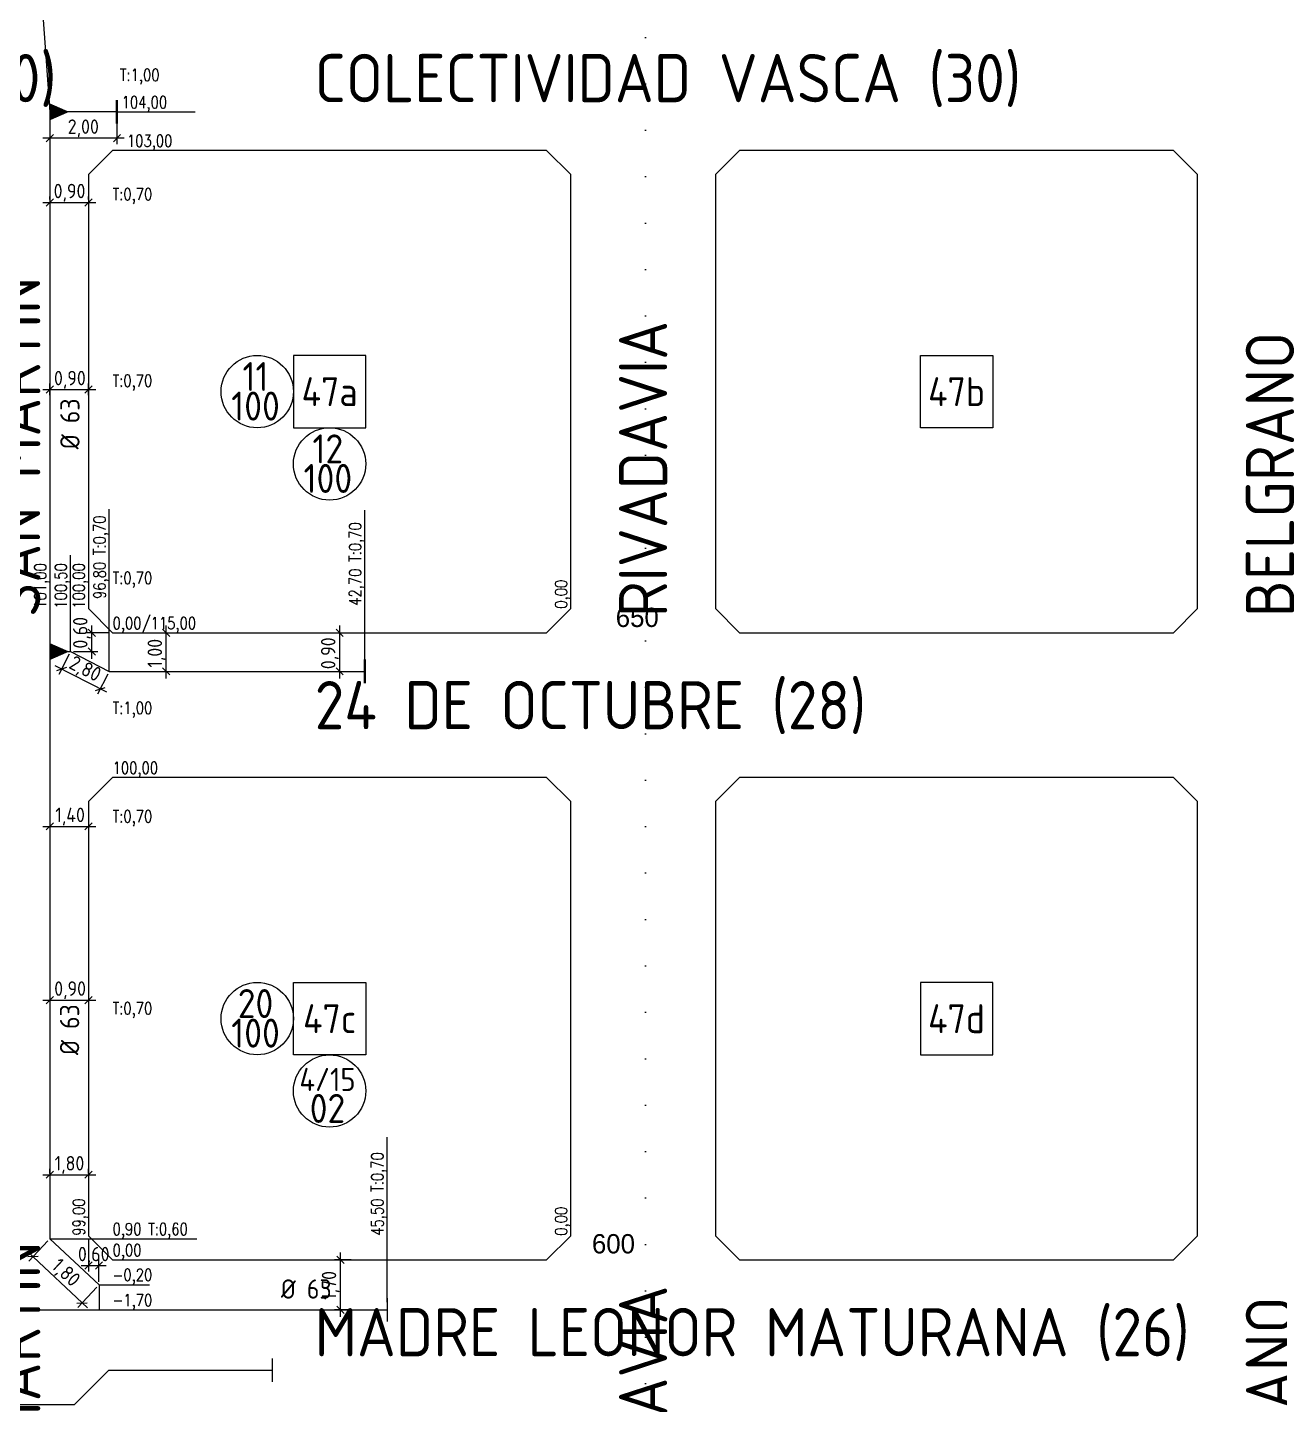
# Model space of a CAD drawing. Extents: x -48 to 13651, y -112 to 3468.
# Drawn here: x 1759.6 to 2019.2, y 2509.2 to 2794.6 of the extents above; entities that cross this region are included whole.
import ezdxf
from ezdxf.enums import TextEntityAlignment as Align

# ---------------------------------------------------------------- set-up
doc = ezdxf.new("R2010")
doc.units = 0
doc.header["$LTSCALE"] = 6
doc.header["$MEASUREMENT"] = 0
doc.linetypes.add('DASHED2', pattern=[9.525, 6.35, -3.175])
doc.linetypes.add('DOT2', pattern=[3.175, 0, -3.175])
doc.layers.get('0').update_dxf_attribs({"linetype": 'CONTINUOUS'})
doc.layers.get('DEFPOINTS').update_dxf_attribs({"linetype": 'CONTINUOUS'})
for name, color, linetype in [('63', 171, 'CONTINUOUS'), ('AMPLIACIONES', 2, 'CONTINUOUS'), ('CAS', 7, 'CONTINUOUS'), ('Caño 110mm', 170, 'CONTINUOUS'), ('COTA', 2, 'CONTINUOUS'), ('Cotas', 7, 'CONTINUOUS'), ('MANZANAS', 7, 'CONTINUOUS'), ('NUMCASA', 12, 'CONTINUOUS'), ('NUMERO-CROQUIS', 13, 'CONTINUOUS'), ('NUMERO-MANZANA', 4, 'CONTINUOUS'), ('P50', 42, 'CONTINUOUS'), ('P63', 172, 'CONTINUOUS'), ('PCAS', 160, 'DASHED2'), ('PROGRESIVA', 60, 'CONTINUOUS'), ('RADIO', 4, 'DOT2'), ('REDUCCIONES', 13, 'CONTINUOUS'), ('TXTDIAMETRO', 7, 'CONTINUOUS')]:
    doc.layers.add(name, color=color, linetype=linetype)
doc.layers.add('ATENCION', color=7, linetype='CONTINUOUS', plot=False)
doc.styles.add('ABADIMTCONDE', font='isocp.shx')
doc.styles.add('GEOSLAB703LTBT', font='isocp.shx', dxfattribs={"width": 0.9, "height": 8})
doc.styles.add('GOTHICE', font='GOTHICE.shx', dxfattribs={"height": 0.6})
doc.styles.add('ROMANS', font='romans.shx', dxfattribs={"width": 0.8, "height": 2.5})
doc.dimstyles.new('COTA02', dxfattribs={"dimtxt": 3, "dimasz": 1.5, "dimexe": 1.25, "dimexo": 0.625, "dimgap": 0.3, "dimtad": 1, "dimtoh": 1, "dimdsep": 46, "dimlunit": 6, "dimtxsty": 'ABADIMTCONDE', "dimblk1": 'OBLIQUE', "dimblk2": 'OBLIQUE', "dimsah": 1, "dimcen": 2.5, "dimdle": 1.5, "dimclrd": 60, "dimclre": 60, "dimclrt": 256, "dimadec": 0, "dimazin": 0, "dimtfac": 1, "dimtix": 1, "dimtofl": 0, "dimtmove": 0, "dimatfit": 0, "dimldrblk": 'OBLIQUE', "dimfxl": 1, "dimtolj": 1, "dimtzin": 0, "dimarcsym": 0})

# ---------------------------------------------------------------- blocks, each defined once
blk = doc.blocks.new('CUADRADO')
at = {"layer": 'NUMERO-MANZANA', "linetype": 'Continuous'}
blk.add_lwpolyline([(-7.5, -7.5), (7.5, -7.5), (7.5, 7.5), (-7.5, 7.5)], close=True, dxfattribs=at)
blk = doc.blocks.new('_OBLIQUE')
at = {"color": 0, "linetype": 'ByBlock'}
blk.add_line((-0.5, -0.5), (0.5, 0.5), dxfattribs=at)
blk = doc.blocks.new('*D1666')
at = {"layer": 'COTA', "color": 60, "lineweight": -2, "transparency": 16777216}
for p, q in [((1826.71, 2539.15), (1823.23, 2539.15)), ((1824.48, 2527.29), (1824.48, 2540.65)), ((1826.71, 2528.79), (1823.23, 2528.79))]:
    blk.add_line(p, q, dxfattribs=at)
at = {"layer": 'DEFPOINTS', "color": 0, "transparency": 16777216}
for p in [(1824.48, 2539.15), (1827.34, 2539.15), (1827.34, 2528.79)]:
    blk.add_point(p, dxfattribs=at)
at = {"layer": 'COTA', "color": 60, "lineweight": -2, "transparency": 16777216, "xscale": 1.5, "yscale": 1.5, "zscale": 1.5}
for p, rotation in [((1824.48, 2539.15), 90), ((1824.48, 2528.79), 270)]:
    blk.add_blockref('_OBLIQUE', p, dxfattribs=dict(at, rotation=rotation))
at = {"layer": 'COTA', "transparency": 16777216, "insert": (1822.46, 2533.83), "char_height": 3, "attachment_point": 5, "rotation": 90, "style": 'ABADIMTCONDE'}
blk.add_mtext('\\A1;1,70', dxfattribs=at)
blk = doc.blocks.new('D63')
at = {"layer": 'TXTDIAMETRO', "color": 7, "ltscale": 0.1, "style": 'ABADIMTCONDE'}
blk.add_text('Ø 63', height=4, dxfattribs=at).set_placement((0, 0), align=Align.MIDDLE)
blk = doc.blocks.new('Tapa')
at = {"layer": 'Cotas', "lineweight": 40, "ltscale": 3}
blk.add_line((-2.43, 0), (2.43, 0), dxfattribs=at)
blk = doc.blocks.new('CUPLARED')
at = {"layer": 'REDUCCIONES'}
blk.add_lwpolyline([(4, 0, 0, 3.5, 0), (0, 0, 3.5, 3.5, 0)], format="xyseb", dxfattribs=at)
blk = doc.blocks.new('*D1699')
at = {"layer": 'COTA', "color": 60, "lineweight": -2, "transparency": 16777216}
for p, q in [((1764.23, 2776.52), (1764.23, 2770.45)), ((1778.14, 2776.52), (1778.14, 2770.45)), ((1779.64, 2771.7), (1762.73, 2771.7))]:
    blk.add_line(p, q, dxfattribs=at)
at = {"layer": 'DEFPOINTS', "color": 0, "transparency": 16777216}
for p in [(1764.23, 2777.15), (1778.14, 2777.15), (1764.23, 2771.7)]:
    blk.add_point(p, dxfattribs=at)
at = {"layer": 'COTA', "color": 60, "lineweight": -2, "transparency": 16777216, "xscale": 1.5, "yscale": 1.5, "zscale": 1.5, "rotation": 180}
blk.add_blockref('_OBLIQUE', (1764.23, 2771.7), dxfattribs=at)
at = {"layer": 'COTA', "color": 60, "lineweight": -2, "transparency": 16777216, "xscale": 1.5, "yscale": 1.5, "zscale": 1.5}
blk.add_blockref('_OBLIQUE', (1778.14, 2771.7), dxfattribs=at)
at = {"layer": 'COTA', "transparency": 16777216, "insert": (1771.16, 2773.73), "char_height": 3, "attachment_point": 5, "style": 'ABADIMTCONDE'}
blk.add_mtext('\\A1;2,00', dxfattribs=at)
blk = doc.blocks.new('*D1700')
at = {"layer": 'COTA', "color": 60, "lineweight": -2, "transparency": 16777216}
for p, q in [((1762.73, 2758.35), (1773.73, 2758.35)), ((1764.23, 2758.98), (1764.23, 2759.6)), ((1772.23, 2758.98), (1772.23, 2759.6))]:
    blk.add_line(p, q, dxfattribs=at)
at = {"layer": 'DEFPOINTS', "color": 0, "transparency": 16777216}
for p in [(1764.23, 2758.35), (1772.23, 2758.35), (1772.23, 2758.35)]:
    blk.add_point(p, dxfattribs=at)
at = {"layer": 'COTA', "color": 60, "lineweight": -2, "transparency": 16777216, "xscale": 1.5, "yscale": 1.5, "zscale": 1.5, "rotation": 180}
blk.add_blockref('_OBLIQUE', (1764.23, 2758.35), dxfattribs=at)
at = {"layer": 'COTA', "color": 60, "lineweight": -2, "transparency": 16777216, "xscale": 1.5, "yscale": 1.5, "zscale": 1.5}
blk.add_blockref('_OBLIQUE', (1772.23, 2758.35), dxfattribs=at)
at = {"layer": 'COTA', "transparency": 16777216, "insert": (1768.3, 2760.38), "char_height": 3, "attachment_point": 5, "style": 'ABADIMTCONDE'}
blk.add_mtext('\\A1;0,90', dxfattribs=at)
blk = doc.blocks.new('*D1701')
at = {"layer": 'COTA', "color": 60, "lineweight": -2, "transparency": 16777216}
for p, q in [((1764.23, 2718.39), (1764.23, 2720.82)), ((1772.23, 2718.39), (1772.23, 2720.82)), ((1762.73, 2719.57), (1773.73, 2719.57))]:
    blk.add_line(p, q, dxfattribs=at)
at = {"layer": 'DEFPOINTS', "color": 0, "transparency": 16777216}
for p in [(1764.23, 2717.77), (1772.23, 2719.57), (1772.23, 2717.77)]:
    blk.add_point(p, dxfattribs=at)
at = {"layer": 'COTA', "color": 60, "lineweight": -2, "transparency": 16777216, "xscale": 1.5, "yscale": 1.5, "zscale": 1.5, "rotation": 180}
blk.add_blockref('_OBLIQUE', (1764.23, 2719.57), dxfattribs=at)
at = {"layer": 'COTA', "color": 60, "lineweight": -2, "transparency": 16777216, "xscale": 1.5, "yscale": 1.5, "zscale": 1.5}
blk.add_blockref('_OBLIQUE', (1772.23, 2719.57), dxfattribs=at)
at = {"layer": 'COTA', "transparency": 16777216, "insert": (1768.37, 2721.6), "char_height": 3, "attachment_point": 5, "style": 'ABADIMTCONDE'}
blk.add_mtext('\\A1;0,90', dxfattribs=at)
blk = doc.blocks.new('*D1702')
at = {"layer": 'COTA', "color": 60, "lineweight": -2, "transparency": 16777216}
for p, q in [((1768.21, 2664.69), (1766.07, 2660.49)), ((1776.01, 2656.82), (1765.3, 2662.29)), ((1776.25, 2660.59), (1774.1, 2656.39))]:
    blk.add_line(p, q, dxfattribs=at)
at = {"layer": 'DEFPOINTS', "color": 0, "transparency": 16777216}
for p in [(1768.5, 2665.25), (1766.64, 2661.6), (1776.53, 2661.15)]:
    blk.add_point(p, dxfattribs=at)
at = {"layer": 'COTA', "color": 60, "lineweight": -2, "transparency": 16777216, "xscale": 1.5, "yscale": 1.5, "zscale": 1.5}
for p, rotation in [((1766.64, 2661.6), 152.9484095836834), ((1774.67, 2657.5), 332.9484095836834)]:
    blk.add_blockref('_OBLIQUE', p, dxfattribs=dict(at, rotation=rotation))
at = {"layer": 'COTA', "transparency": 16777216, "insert": (1771.43, 2661.43), "char_height": 3, "attachment_point": 5, "rotation": 332.9484, "style": 'ABADIMTCONDE'}
blk.add_mtext('\\A1;2,80', dxfattribs=at)
blk = doc.blocks.new('*D1703')
at = {"layer": 'COTA', "color": 60, "lineweight": -2, "transparency": 16777216}
for p, q in [((1772.91, 2663.75), (1772.91, 2670.65)), ((1776.61, 2669.15), (1771.66, 2669.15)), ((1769.12, 2665.25), (1774.16, 2665.25))]:
    blk.add_line(p, q, dxfattribs=at)
at = {"layer": 'DEFPOINTS', "color": 0, "transparency": 16777216}
for p in [(1772.91, 2669.15), (1777.23, 2669.15), (1768.5, 2665.25)]:
    blk.add_point(p, dxfattribs=at)
at = {"layer": 'COTA', "color": 60, "lineweight": -2, "transparency": 16777216, "xscale": 1.5, "yscale": 1.5, "zscale": 1.5}
for p, rotation in [((1772.91, 2669.15), 90), ((1772.91, 2665.25), 270)]:
    blk.add_blockref('_OBLIQUE', p, dxfattribs=dict(at, rotation=rotation))
at = {"layer": 'COTA', "transparency": 16777216, "insert": (1770.88, 2669.15), "char_height": 3, "attachment_point": 5, "rotation": 90, "style": 'ABADIMTCONDE'}
blk.add_mtext('\\A1;0,60', dxfattribs=at)
blk = doc.blocks.new('*D1704')
at = {"layer": 'COTA', "color": 60, "lineweight": -2, "transparency": 16777216}
for p, q in [((1788.36, 2659.65), (1788.36, 2670.65)), ((1788.88, 2669.15), (1789.61, 2669.15)), ((1788.88, 2661.15), (1789.61, 2661.15))]:
    blk.add_line(p, q, dxfattribs=at)
at = {"layer": 'DEFPOINTS', "color": 0, "transparency": 16777216}
for p in [(1788.25, 2669.15), (1788.36, 2669.15), (1788.25, 2661.15)]:
    blk.add_point(p, dxfattribs=at)
at = {"layer": 'COTA', "color": 60, "lineweight": -2, "transparency": 16777216, "xscale": 1.5, "yscale": 1.5, "zscale": 1.5}
for p, rotation in [((1788.36, 2669.15), 90), ((1788.36, 2661.15), 270)]:
    blk.add_blockref('_OBLIQUE', p, dxfattribs=dict(at, rotation=rotation))
at = {"layer": 'COTA', "transparency": 16777216, "insert": (1786.34, 2664.9), "char_height": 3, "attachment_point": 5, "rotation": 90, "style": 'ABADIMTCONDE'}
blk.add_mtext('\\A1;1,00', dxfattribs=at)
blk = doc.blocks.new('*D1705')
at = {"layer": 'COTA', "color": 60, "lineweight": -2, "transparency": 16777216}
for p, q in [((1824.32, 2659.65), (1824.32, 2670.65)), ((1824.83, 2669.15), (1825.57, 2669.15)), ((1824.83, 2661.15), (1825.57, 2661.15))]:
    blk.add_line(p, q, dxfattribs=at)
at = {"layer": 'DEFPOINTS', "color": 0, "transparency": 16777216}
for p in [(1824.21, 2669.15), (1824.32, 2669.15), (1824.21, 2661.15)]:
    blk.add_point(p, dxfattribs=at)
at = {"layer": 'COTA', "color": 60, "lineweight": -2, "transparency": 16777216, "xscale": 1.5, "yscale": 1.5, "zscale": 1.5}
for p, rotation in [((1824.32, 2669.15), 90), ((1824.32, 2661.15), 270)]:
    blk.add_blockref('_OBLIQUE', p, dxfattribs=dict(at, rotation=rotation))
at = {"layer": 'COTA', "transparency": 16777216, "insert": (1822.29, 2664.9), "char_height": 3, "attachment_point": 5, "rotation": 90, "style": 'ABADIMTCONDE'}
blk.add_mtext('\\A1;0,90', dxfattribs=at)
blk = doc.blocks.new('*D1723')
at = {"layer": 'COTA', "color": 60, "lineweight": -2, "transparency": 16777216}
for p, q in [((1759.63, 2540.81), (1772, 2529.18)), ((1763.81, 2543.05), (1759.87, 2538.87)), ((1773.99, 2533.48), (1770.05, 2529.29))]:
    blk.add_line(p, q, dxfattribs=at)
at = {"layer": 'DEFPOINTS', "color": 0, "transparency": 16777216}
for p in [(1764.23, 2543.51), (1774.41, 2533.93), (1770.9, 2530.2)]:
    blk.add_point(p, dxfattribs=at)
at = {"layer": 'COTA', "color": 60, "lineweight": -2, "transparency": 16777216, "xscale": 1.5, "yscale": 1.5, "zscale": 1.5}
for p, rotation in [((1760.72, 2539.78), 136.7497589082939), ((1770.9, 2530.2), 316.7497589082939)]:
    blk.add_blockref('_OBLIQUE', p, dxfattribs=dict(at, rotation=rotation))
at = {"layer": 'COTA', "transparency": 16777216, "insert": (1767.38, 2536.3), "char_height": 3, "attachment_point": 5, "rotation": 316.7498, "style": 'ABADIMTCONDE'}
blk.add_mtext('\\A1;1,80', dxfattribs=at)
blk = doc.blocks.new('*D1724')
at = {"layer": 'COTA', "color": 60, "lineweight": -2, "transparency": 16777216}
for p, q in [((1772.23, 2543.52), (1772.23, 2536.71)), ((1770.73, 2537.96), (1775.91, 2537.96)), ((1774.41, 2534.56), (1774.41, 2539.21))]:
    blk.add_line(p, q, dxfattribs=at)
at = {"layer": 'DEFPOINTS', "color": 0, "transparency": 16777216}
for p in [(1772.23, 2544.15), (1774.41, 2537.96), (1774.41, 2533.93)]:
    blk.add_point(p, dxfattribs=at)
at = {"layer": 'COTA', "color": 60, "lineweight": -2, "transparency": 16777216, "xscale": 1.5, "yscale": 1.5, "zscale": 1.5, "rotation": 180}
blk.add_blockref('_OBLIQUE', (1772.23, 2537.96), dxfattribs=at)
at = {"layer": 'COTA', "color": 60, "lineweight": -2, "transparency": 16777216, "xscale": 1.5, "yscale": 1.5, "zscale": 1.5}
blk.add_blockref('_OBLIQUE', (1774.41, 2537.96), dxfattribs=at)
at = {"layer": 'COTA', "transparency": 16777216, "insert": (1773.32, 2539.99), "char_height": 3, "attachment_point": 5, "style": 'ABADIMTCONDE'}
blk.add_mtext('\\A1;0,60', dxfattribs=at)
blk = doc.blocks.new('*D1725')
at = {"layer": 'COTA', "color": 60, "lineweight": -2, "transparency": 16777216}
for p, q in [((1764.23, 2557.06), (1764.23, 2558.04)), ((1772.23, 2557.06), (1772.23, 2558.04)), ((1762.73, 2556.79), (1773.73, 2556.79))]:
    blk.add_line(p, q, dxfattribs=at)
at = {"layer": 'DEFPOINTS', "color": 0, "transparency": 16777216}
for p in [(1764.23, 2556.44), (1772.23, 2556.79), (1772.23, 2556.44)]:
    blk.add_point(p, dxfattribs=at)
at = {"layer": 'COTA', "color": 60, "lineweight": -2, "transparency": 16777216, "xscale": 1.5, "yscale": 1.5, "zscale": 1.5, "rotation": 180}
blk.add_blockref('_OBLIQUE', (1764.23, 2556.79), dxfattribs=at)
at = {"layer": 'COTA', "color": 60, "lineweight": -2, "transparency": 16777216, "xscale": 1.5, "yscale": 1.5, "zscale": 1.5}
blk.add_blockref('_OBLIQUE', (1772.23, 2556.79), dxfattribs=at)
at = {"layer": 'COTA', "transparency": 16777216, "insert": (1768.29, 2558.81), "char_height": 3, "attachment_point": 5, "style": 'ABADIMTCONDE'}
blk.add_mtext('\\A1;1,80', dxfattribs=at)
blk = doc.blocks.new('*D1726')
at = {"layer": 'COTA', "color": 60, "lineweight": -2, "transparency": 16777216}
for p, q in [((1762.73, 2593), (1773.73, 2593)), ((1764.23, 2592.6), (1764.23, 2591.75)), ((1772.23, 2592.6), (1772.23, 2591.75))]:
    blk.add_line(p, q, dxfattribs=at)
at = {"layer": 'DEFPOINTS', "color": 0, "transparency": 16777216}
for p in [(1764.23, 2593.23), (1772.23, 2593.23), (1772.23, 2593)]:
    blk.add_point(p, dxfattribs=at)
at = {"layer": 'COTA', "color": 60, "lineweight": -2, "transparency": 16777216, "xscale": 1.5, "yscale": 1.5, "zscale": 1.5, "rotation": 180}
blk.add_blockref('_OBLIQUE', (1764.23, 2593), dxfattribs=at)
at = {"layer": 'COTA', "color": 60, "lineweight": -2, "transparency": 16777216, "xscale": 1.5, "yscale": 1.5, "zscale": 1.5}
blk.add_blockref('_OBLIQUE', (1772.23, 2593), dxfattribs=at)
at = {"layer": 'COTA', "transparency": 16777216, "insert": (1768.42, 2595.03), "char_height": 3, "attachment_point": 5, "style": 'ABADIMTCONDE'}
blk.add_mtext('\\A1;0,90', dxfattribs=at)
blk = doc.blocks.new('*D1727')
at = {"layer": 'COTA', "color": 60, "lineweight": -2, "transparency": 16777216}
for p, q in [((1762.73, 2629.01), (1773.73, 2629.01)), ((1764.23, 2628.61), (1764.23, 2627.76)), ((1772.23, 2628.61), (1772.23, 2627.76))]:
    blk.add_line(p, q, dxfattribs=at)
at = {"layer": 'DEFPOINTS', "color": 0, "transparency": 16777216}
for p in [(1764.23, 2629.24), (1772.23, 2629.24), (1772.23, 2629.01)]:
    blk.add_point(p, dxfattribs=at)
at = {"layer": 'COTA', "color": 60, "lineweight": -2, "transparency": 16777216, "xscale": 1.5, "yscale": 1.5, "zscale": 1.5, "rotation": 180}
blk.add_blockref('_OBLIQUE', (1764.23, 2629.01), dxfattribs=at)
at = {"layer": 'COTA', "color": 60, "lineweight": -2, "transparency": 16777216, "xscale": 1.5, "yscale": 1.5, "zscale": 1.5}
blk.add_blockref('_OBLIQUE', (1772.23, 2629.01), dxfattribs=at)
at = {"layer": 'COTA', "transparency": 16777216, "insert": (1768.42, 2631.04), "char_height": 3, "attachment_point": 5, "style": 'ABADIMTCONDE'}
blk.add_mtext('\\A1;1,40', dxfattribs=at)

msp = doc.modelspace()

# ---------------------------------------------------------------- linework, layer by layer
at = {"layer": '63', "ltscale": 0.1}
for p, q in [((1769.335, 2509.168), (1776.44, 2516.262)), ((1776.44, 2516.262), (1810.342, 2516.262)), ((1749.801, 2509.168), (1769.335, 2509.168))]:
    msp.add_line(p, q, dxfattribs=at)
at = {"layer": 'CAS', "ltscale": 0.1}
for p, q in [((1834.135, 2531.227), (1834.135, 2526.348)), ((1810.342, 2518.701), (1810.342, 2513.822))]:
    msp.add_line(p, q, dxfattribs=at)
at = {"layer": 'Caño 110mm'}
msp.add_line((1749.801, 2528.788), (1834.135, 2528.788), dxfattribs=at)
at = {"layer": 'COTA'}
msp.add_line((1776.534, 2661.145), (1776.534, 2694.767), dxfattribs=at)
at = {"layer": 'MANZANAS'}
for p, q in [((1777.234, 2769.145), (1772.234, 2764.145)), ((1867.234, 2769.145), (1777.234, 2769.145)), ((1872.234, 2764.145), (1867.234, 2769.145)), ((1907.234, 2769.145), (1902.234, 2764.145)), ((1997.234, 2769.145), (1907.234, 2769.145)), ((1997.234, 2769.145), (2002.234, 2764.145)), ((1772.234, 2764.145), (1772.234, 2674.145)), ((1872.234, 2674.145), (1872.234, 2764.145)), ((1902.234, 2764.145), (1902.234, 2674.145)), ((2002.234, 2674.145), (2002.234, 2764.145)), ((1772.234, 2674.145), (1777.234, 2669.145)), ((1872.234, 2674.145), (1867.234, 2669.145)), ((1907.234, 2669.145), (1902.234, 2674.145)), ((2002.234, 2674.145), (1997.234, 2669.145)), ((1777.234, 2669.145), (1867.234, 2669.145)), ((1907.234, 2669.145), (1997.234, 2669.145)), ((1777.234, 2639.145), (1772.234, 2634.145)), ((1867.234, 2639.145), (1777.234, 2639.145)), ((1867.234, 2639.145), (1872.234, 2634.145)), ((1902.234, 2634.145), (1907.234, 2639.145)), ((1997.234, 2639.145), (1907.234, 2639.145)), ((1997.234, 2639.145), (2002.234, 2634.145)), ((1772.234, 2634.145), (1772.234, 2544.145)), ((1872.234, 2544.145), (1872.234, 2634.145)), ((1902.234, 2634.145), (1902.234, 2544.145)), ((2002.234, 2544.145), (2002.234, 2634.145)), ((1772.234, 2544.145), (1777.234, 2539.145)), ((1867.234, 2539.145), (1872.234, 2544.145)), ((1902.234, 2544.145), (1907.234, 2539.145)), ((2002.234, 2544.145), (1997.234, 2539.145)), ((1777.234, 2539.145), (1867.234, 2539.145)), ((1907.234, 2539.145), (1997.234, 2539.145))]:
    msp.add_line(p, q, dxfattribs=at)
at = {"layer": 'NUMERO-CROQUIS'}
for centre in [(1807.234, 2719.145), (1822.234, 2704.145), (1807.234, 2589.145), (1822.234, 2574.145)]:
    msp.add_circle(centre, 7.5, dxfattribs=at)
at = {"layer": 'NUMERO-MANZANA'}
for points in [[(1944.734, 2726.645), (1959.734, 2726.645), (1959.734, 2711.645), (1944.734, 2711.645)], [(1814.734, 2596.645), (1829.734, 2596.645), (1829.734, 2581.645), (1814.734, 2581.645)]]:
    msp.add_lwpolyline(points, close=True, dxfattribs=at)
at = {"layer": 'P50'}
for p, q in [((1778.139, 2777.145), (1764.234, 2777.145)), ((1764.234, 2665.249), (1768.498, 2665.249)), ((1768.498, 2665.249), (1776.534, 2661.145)), ((1776.534, 2661.145), (1829.534, 2661.145))]:
    msp.add_line(p, q, dxfattribs=at)
at = {"layer": 'P63'}
for p, q in [((1762.635, 2799.138), (1764.234, 2777.145)), ((1764.234, 2777.145), (1764.234, 2665.249)), ((1764.234, 2665.249), (1764.234, 2647.145)), ((1764.234, 2647.145), (1764.234, 2543.51)), ((1764.234, 2543.51), (1774.414, 2533.934)), ((1774.414, 2533.934), (1774.414, 2528.788))]:
    msp.add_line(p, q, dxfattribs=at)
at = {"layer": 'PROGRESIVA'}
for p, q in [((1778.139, 2777.145), (1794.341, 2777.145)), ((1829.534, 2661.145), (1829.534, 2694.576)), ((1768.498, 2665.249), (1768.498, 2685.221)), ((1834.135, 2530.394), (1834.135, 2564.584)), ((1764.234, 2543.51), (1794.721, 2543.51)), ((1774.414, 2533.934), (1784.862, 2533.934))]:
    msp.add_line(p, q, dxfattribs=at)
at = {"layer": 'RADIO', "color": 4, "ltscale": 0.5}
msp.add_line((1887.769, 2397.971), (1887.769, 2888.235), dxfattribs=at)

# ---------------------------------------------------------------- block references
at = {"layer": 'AMPLIACIONES', "ltscale": 0.1}
for p in [(1822.234, 2719.145), (1952.234, 2589.145)]:
    msp.add_blockref('CUADRADO', p, dxfattribs=at)
at = {"layer": 'CAS', "rotation": 270}
msp.add_blockref('Tapa', (1829.534, 2661.145), dxfattribs=at)
at = {"layer": 'COTA'}
for p in [(1764.234, 2777.145), (1764.234, 2665.249)]:
    msp.add_blockref('CUPLARED', p, dxfattribs=at)
at = {"layer": 'PCAS', "rotation": 270}
msp.add_blockref('Tapa', (1778.139, 2777.145), dxfattribs=at)
at = {"layer": 'TXTDIAMETRO', "ltscale": 0.1, "rotation": 90}
for p in [(1768.375, 2712.463), (1768.306, 2586.871)]:
    msp.add_blockref('D63', p, dxfattribs=at)
at = {"layer": 'TXTDIAMETRO', "ltscale": 0.1}
msp.add_blockref('D63', (1817.386, 2533.101), dxfattribs=at)

# ---------------------------------------------------------------- texts
at = {"layer": 'ATENCION', "style": 'GEOSLAB703LTBT'}
for s, p in [('COLECTIVIDAD VASCA (30)', (1619.141, 2784.145)), ('COLECTIVIDAD VASCA (30)', (1819.141, 2784.145)), ('24 DE OCTUBRE (28)', (1819.141, 2654.145)), ('MADRE LEONOR MATURANA (26)', (1819.141, 2524.145))]:
    msp.add_text(s, height=10, dxfattribs=at).set_placement(p, align=Align.MIDDLE_LEFT)
for s, p in [('SAN MARTIN', (1757.234, 2672.415)), ('RIVADAVIA', (1887.234, 2672.415)), ('BELGRANO', (2017.234, 2672.415)), ('SAN MARTIN', (1757.234, 2472.415)), ('RIVADAVIA', (1887.234, 2472.415)), ('BELGRANO', (2017.234, 2472.415))]:
    msp.add_text(s, height=10, rotation=90, dxfattribs=at).set_placement(p, align=Align.MIDDLE_LEFT)
at = {"layer": 'NUMCASA', "color": 12, "linetype": 'Continuous', "style": 'GOTHICE'}
for s, p in [('650', (1886.029, 2669.145)), ('600', (1881.094, 2539.273))]:
    msp.add_text(s, height=4, dxfattribs=at).set_placement(p, align=Align.BOTTOM_CENTER)
at = {"layer": 'NUMERO-CROQUIS', "style": 'GEOSLAB703LTBT'}
for s, height, p in [('11', 6, (1806.869, 2722.277)), ('100', 6, (1806.869, 2716.142)), ('12', 6, (1821.869, 2707.277)), ('100', 6, (1821.869, 2701.142)), ('20', 6, (1806.869, 2592.277)), ('100', 6, (1806.869, 2586.142)), ('4/15', 4.8, (1821.795, 2576.548)), ('02', 6, (1821.795, 2570.533))]:
    msp.add_text(s, height=height, dxfattribs=at).set_placement(p, align=Align.MIDDLE)
at = {"layer": 'NUMERO-MANZANA', "style": 'GEOSLAB703LTBT'}
for s, p in [('47a', (1822.234, 2719.145)), ('47b', (1952.234, 2719.145)), ('47c', (1822.234, 2589.145)), ('47d', (1952.234, 2589.145))]:
    msp.add_text(s, height=6, dxfattribs=at).set_placement(p, align=Align.MIDDLE)
at = {"layer": 'PROGRESIVA', "style": 'ROMANS', "width": 0.8}
msp.add_text('T:1,00', height=2.5, dxfattribs=at).set_placement((1786.975, 2782.802), align=Align.BOTTOM_RIGHT)
for s, p in [('104,00', (1779.117, 2777.145)), ('103,00', (1780.198, 2769.145)), ('T:0,70', (1777.234, 2758.082)), ('T:0,70', (1777.234, 2719.402)), ('T:0,70', (1777.234, 2678.525)), ('0,00/115,00', (1777.234, 2669.145)), ('T:1,00', (1777.234, 2651.573)), ('100,00', (1777.234, 2639.145)), ('T:0,70', (1777.234, 2629.096)), ('T:0,70', (1777.234, 2589.296)), ('0,90 T:0,60', (1777.234, 2543.51)), ('0,00', (1777.234, 2539.145)), ('-0,20', (1777.234, 2534.023)), ('-1,70', (1777.234, 2528.788))]:
    msp.add_text(s, height=2.5, dxfattribs=at).set_placement(p, align=Align.BOTTOM_LEFT)
for s, p in [('96,80 T:0,70', (1776.534, 2676.155)), ('42,70 T:0,70', (1829.534, 2674.746)), ('101,00', (1764.234, 2674.145)), ('100,50', (1768.498, 2674.145)), ('100,00', (1772.234, 2674.145)), ('0,00', (1872.234, 2674.145)), ('45,50 T:0,70', (1834.135, 2544.145)), ('99,00', (1772.234, 2544.145)), ('0,00', (1872.234, 2544.145))]:
    msp.add_text(s, height=2.5, rotation=90, dxfattribs=at).set_placement(p, align=Align.BOTTOM_LEFT)

# ---------------------------------------------------------------- dimensions: what is measured, and where the dimension line sits
at = {"layer": 'COTA'}
for base, p1, p2, text, picture, middle in [((1764.234, 2771.702), (1778.139, 2777.145), (1764.234, 2777.145), '2,00', '*D1699', (1771.155, 2771.702)), ((1772.234, 2758.354), (1764.234, 2758.354), (1772.234, 2758.354), '0,90', '*D1700', (1768.301, 2758.354)), ((1772.234, 2719.573), (1764.234, 2717.767), (1772.234, 2717.767), '0,90', '*D1701', (1768.365, 2719.573)), ((1772.234, 2629.013), (1764.234, 2629.236), (1772.234, 2629.236), '1,40', '*D1727', (1768.418, 2629.013)), ((1772.234, 2593.003), (1764.234, 2593.226), (1772.234, 2593.226), '0,90', '*D1726', (1768.418, 2593.003)), ((1772.234, 2556.785), (1764.234, 2556.437), (1772.234, 2556.437), '1,80', '*D1725', (1768.286, 2556.785)), ((1774.414, 2537.961), (1772.234, 2544.145), (1774.414, 2533.934), '0,60', '*D1724', (1773.324, 2537.961))]:
    dim = msp.add_linear_dim(base=base, p1=p1, p2=p2, text=text, dimstyle='COTA02', dxfattribs=at)
    dim.commit()
    dim.dimension.update_dxf_attribs({"geometry": picture, "text_midpoint": middle, "dimtype": 160})
for base, p1, p2, angle, text, picture, middle, dimtype in [((1772.908, 2669.145), (1768.498, 2665.249), (1777.234, 2669.145), 90, '0,60', '*D1703', (1772.908, 2669.145), 160), ((1788.364, 2669.145), (1788.254, 2661.145), (1788.254, 2669.145), 90, '1,00', '*D1704', (1788.364, 2664.904), 160), ((1824.317, 2669.145), (1824.207, 2661.145), (1824.207, 2669.145), 90, '0,90', '*D1705', (1824.317, 2664.904), 160), ((1766.637, 2661.604), (1776.534, 2661.145), (1768.498, 2665.249), 152.94841, '2,80', '*D1702', (1770.511, 2659.626), 161), ((1770.904, 2530.203), (1764.234, 2543.51), (1774.414, 2533.934), 316.74976, '1,80', '*D1723', (1765.988, 2534.828), 161), ((1824.485, 2539.145), (1827.339, 2528.788), (1827.339, 2539.145), 90, '1,70', '*D1666', (1824.485, 2533.827), 160)]:
    dim = msp.add_linear_dim(base=base, p1=p1, p2=p2, angle=angle, text=text, dimstyle='COTA02', dxfattribs=at)
    dim.commit()
    dim.dimension.update_dxf_attribs({"geometry": picture, "text_midpoint": middle, "dimtype": dimtype})

doc.saveas('drawing.dxf')
